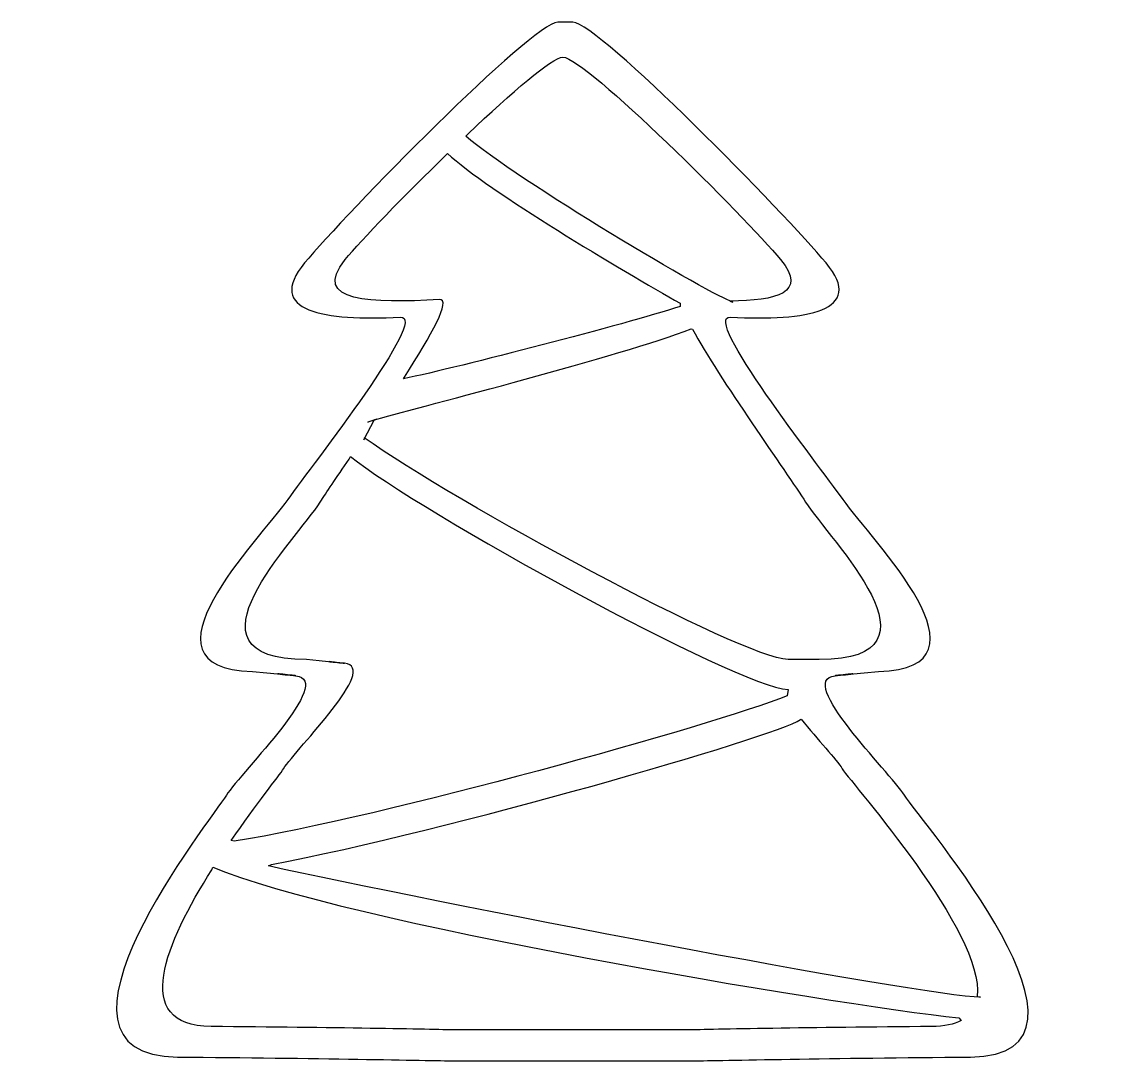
# Model space of a CAD drawing. Header units: centimetres. Extents: x -10.6 to 10.7, y -10 to 10.
import ezdxf

# ---------------------------------------------------------------- set-up
doc = ezdxf.new("R2010")
doc.units = ezdxf.units.CM
doc.header["$MEASUREMENT"] = 0
doc.layers.add('Camada 1', color=7, linetype='Continuous')

msp = doc.modelspace()

# ---------------------------------------------------------------- linework, layer by layer
at = {"layer": 'Camada 1'}
for points, knots in [([(-2.29099, -10.04921), (-2.77864, -10.03881), (-4.98268, -9.99444), (-7.63187, -9.97515), (-7.63187, -9.97515), (-10.63947, -9.95343), (-6.98372, -5.37508), (-6.69011, -4.91068), (-6.69011, -4.91068), (-6.3965, -4.44644), (-4.57741, -2.68045), (-5.34968, -2.59618), (-5.34968, -2.59618), (-6.12205, -2.51188), (-5.34968, -2.59618), (-5.34968, -2.59618), (-5.34968, -2.59618), (-5.34968, -2.59618), (-5.34968, -2.59618), (-6.18574, -2.51548), (-6.18574, -2.51548), (-8.55577, -2.45767), (-6.05728, 0.02912), (-5.50367, 0.81094), (-5.50367, 0.81094), (-5.00392, 1.51682), (-2.75322, 4.3743), (-3.3271, 4.3418), (-3.3271, 4.3418), (-4.79363, 4.25885), (-5.95571, 4.44912), (-5.17728, 5.3887), (-5.17728, 5.3887), (-4.39876, 6.32808), (-0.79003, 10.0205), (-0.27992, 10.04921), (-0.27992, 10.04921), (-0.27992, 10.04921), (0.01028, 10.04921), (0.01028, 10.04921), (0.01028, 10.04921), (0.52042, 10.0205), (4.12913, 6.32808), (4.90756, 5.38868), (4.90756, 5.38868), (5.68599, 4.44909), (4.52402, 4.25883), (3.05749, 4.34178), (3.05749, 4.34178), (2.4835, 4.37427), (4.73431, 1.5168), (5.23406, 0.81092), (5.23406, 0.81092), (5.78765, 0.0291), (8.28613, -2.45772), (5.9161, -2.5155), (5.9161, -2.5155), (5.08004, -2.5962), (5.08004, -2.5962), (5.08004, -2.5962), (5.08004, -2.5962), (5.08004, -2.5962), (5.85241, -2.5119), (5.08004, -2.5962), (5.08004, -2.5962), (4.30785, -2.68047), (6.12694, -4.44646), (6.42055, -4.9107), (6.42055, -4.9107), (6.71416, -5.3751), (10.70299, -9.95345), (7.69531, -9.97517), (7.69531, -9.97517), (5.04622, -9.99446), (2.84208, -10.03883), (2.35462, -10.04923), (2.35462, -10.04923), (2.35462, -10.04923), (-2.29099, -10.04923), (-2.29099, -10.04923), (-2.29099, -10.04923), (-2.29099, -10.04923), (-2.29099, -10.04921), (-2.29099, -10.04921)], [0, 0, 0, 0, 0.04545455, 0.04545455, 0.04545455, 0.04545455, 0.09090909, 0.09090909, 0.09090909, 0.09090909, 0.13636364, 0.13636364, 0.13636364, 0.13636364, 0.18181818, 0.18181818, 0.18181818, 0.18181818, 0.22727273, 0.22727273, 0.22727273, 0.22727273, 0.27272727, 0.27272727, 0.27272727, 0.27272727, 0.31818182, 0.31818182, 0.31818182, 0.31818182, 0.36363636, 0.36363636, 0.36363636, 0.36363636, 0.40909091, 0.40909091, 0.40909091, 0.40909091, 0.45454545, 0.45454545, 0.45454545, 0.45454545, 0.5, 0.5, 0.5, 0.5, 0.54545455, 0.54545455, 0.54545455, 0.54545455, 0.59090909, 0.59090909, 0.59090909, 0.59090909, 0.63636364, 0.63636364, 0.63636364, 0.63636364, 0.68181818, 0.68181818, 0.68181818, 0.68181818, 0.72727273, 0.72727273, 0.72727273, 0.72727273, 0.77272727, 0.77272727, 0.77272727, 0.77272727, 0.81818182, 0.81818182, 0.81818182, 0.81818182, 0.86363636, 0.86363636, 0.86363636, 0.86363636, 0.90909091, 0.90909091, 0.90909091, 0.90909091, 1, 1, 1, 1]), ([(-2.06218, 7.84279), (-1.11693, 7.01618), (2.75932, 4.71851), (3.10585, 4.63197), (3.10585, 4.63197), (3.10585, 4.63197), (3.04463, 4.65255), (3.04463, 4.65255), (3.04463, 4.65255), (3.94776, 4.65615), (4.55688, 4.81201), (4.02486, 5.45421), (4.02486, 5.45421), (3.33842, 6.28254), (0.2665, 9.34674), (-0.18316, 9.37206), (-0.18316, 9.37206), (-0.3929, 9.36034), (-1.17225, 8.68811), (-2.01416, 7.88984), (-2.01416, 7.88984), (-2.01416, 7.88984), (-2.06218, 7.84279), (-2.06218, 7.84279)], [0, 0, 0, 0, 0.14285714, 0.14285714, 0.14285714, 0.14285714, 0.28571429, 0.28571429, 0.28571429, 0.28571429, 0.42857143, 0.42857143, 0.42857143, 0.42857143, 0.57142857, 0.57142857, 0.57142857, 0.57142857, 0.71428571, 0.71428571, 0.71428571, 0.71428571, 1, 1, 1, 1]), ([(-3.26389, 3.14636), (-2.17439, 3.37837), (1.01281, 4.19948), (2.08218, 4.54601), (2.08218, 4.54601), (2.08218, 4.54601), (2.08406, 4.6097), (2.08406, 4.6097), (2.08406, 4.6097), (0.99617, 5.2279), (-1.64707, 6.7891), (-2.41282, 7.50781), (-2.41282, 7.50781), (-2.41282, 7.50781), (-2.42105, 7.49913), (-2.42105, 7.49913), (-2.42105, 7.49913), (-3.25756, 6.68652), (-4.07594, 5.83458), (-4.39119, 5.45424), (-4.39119, 5.45424), (-5.0776, 4.62575), (-3.86472, 4.60686), (-2.57162, 4.67996), (-2.57162, 4.67996), (-2.33394, 4.69356), (-2.72106, 4.00072), (-3.24858, 3.18186), (-3.24858, 3.18186), (-3.24858, 3.18186), (-3.26389, 3.14636), (-3.26389, 3.14636)], [0, 0, 0, 0, 0.11111111, 0.11111111, 0.11111111, 0.11111111, 0.22222222, 0.22222222, 0.22222222, 0.22222222, 0.33333333, 0.33333333, 0.33333333, 0.33333333, 0.44444444, 0.44444444, 0.44444444, 0.44444444, 0.55555556, 0.55555556, 0.55555556, 0.55555556, 0.66666667, 0.66666667, 0.66666667, 0.66666667, 0.77777778, 0.77777778, 0.77777778, 0.77777778, 1, 1, 1, 1]), ([(-3.82287, 2.35867), (-3.82287, 2.35867), (-4.03022, 1.96984), (-4.03022, 1.96984), (-4.03022, 1.96984), (-4.03022, 1.96984), (-4.02842, 2.00799), (-4.02842, 2.00799), (-4.02842, 2.00799), (-2.28206, 0.76421), (3.25778, -2.24122), (4.16996, -2.28469), (4.16996, -2.28469), (4.16996, -2.28469), (4.77419, -2.28525), (4.77419, -2.28525), (4.77419, -2.28525), (7.36224, -2.28469), (4.96199, 0.03681), (4.50852, 0.76251), (4.50852, 0.76251), (4.15599, 1.3265), (2.82548, 3.16429), (2.32515, 4.10859), (2.32515, 4.10859), (2.32515, 4.10859), (2.29946, 4.1137), (2.29946, 4.1137), (2.29946, 4.1137), (0.92548, 3.58694), (-2.86611, 2.62563), (-3.77725, 2.36525), (-3.77725, 2.36525), (-3.77725, 2.36525), (-3.82287, 2.35867), (-3.82287, 2.35867)], [0, 0, 0, 0, 0.1, 0.1, 0.1, 0.1, 0.2, 0.2, 0.2, 0.2, 0.3, 0.3, 0.3, 0.3, 0.4, 0.4, 0.4, 0.4, 0.5, 0.5, 0.5, 0.5, 0.6, 0.6, 0.6, 0.6, 0.7, 0.7, 0.7, 0.7, 0.8, 0.8, 0.8, 0.8, 1, 1, 1, 1]), ([(-3.77726, 2.36528), (-3.86531, 2.34014), (-3.92643, 2.32144), (-3.95588, 2.3103), (-3.95588, 2.3103), (-3.95588, 2.3103), (-3.77726, 2.36528), (-3.77726, 2.36528)], [0, 0, 0, 0, 0.33333333, 0.33333333, 0.33333333, 0.33333333, 1, 1, 1, 1]), ([(-3.82287, 2.35867), (-3.82287, 2.35867), (-3.82287, 2.35867), (-3.82287, 2.35867), (-3.82287, 2.35867), (-3.82287, 2.35867), (-3.82287, 2.35867), (-3.82287, 2.35867)], [0, 0, 0, 0, 0.33333333, 0.33333333, 0.33333333, 0.33333333, 1, 1, 1, 1]), ([(-6.53998, -5.7983), (-3.6601, -5.34089), (2.71059, -3.55712), (4.15144, -2.98596), (4.15144, -2.98596), (4.15144, -2.98596), (4.16996, -2.86505), (4.16996, -2.86505), (4.16996, -2.86505), (3.19881, -2.81877), (-2.98898, 0.58739), (-4.29181, 1.64752), (-4.29181, 1.64752), (-4.29181, 1.64752), (-4.3175, 1.59159), (-4.3175, 1.59159), (-4.3175, 1.59159), (-4.56153, 1.23562), (-4.76539, 0.93767), (-4.87484, 0.76254), (-4.87484, 0.76254), (-5.32839, 0.03684), (-7.72856, -2.28464), (-5.14059, -2.28522), (-5.14059, -2.28522), (-4.40335, -2.35642), (-4.40335, -2.35642), (-4.40335, -2.35642), (-4.40335, -2.35642), (-4.40335, -2.35642), (-5.08436, -2.28218), (-4.40335, -2.35642), (-4.40335, -2.35642), (-3.72242, -2.43069), (-5.3264, -3.98789), (-5.58524, -4.39715), (-5.58524, -4.39715), (-5.66837, -4.52846), (-6.11475, -5.08676), (-6.59521, -5.78529), (-6.59521, -5.78529), (-6.59521, -5.78529), (-6.53998, -5.7983), (-6.53998, -5.7983)], [0, 0, 0, 0, 0.08333333, 0.08333333, 0.08333333, 0.08333333, 0.16666667, 0.16666667, 0.16666667, 0.16666667, 0.25, 0.25, 0.25, 0.25, 0.33333333, 0.33333333, 0.33333333, 0.33333333, 0.41666667, 0.41666667, 0.41666667, 0.41666667, 0.5, 0.5, 0.5, 0.5, 0.58333333, 0.58333333, 0.58333333, 0.58333333, 0.66666667, 0.66666667, 0.66666667, 0.66666667, 0.75, 0.75, 0.75, 0.75, 0.83333333, 0.83333333, 0.83333333, 0.83333333, 1, 1, 1, 1]), ([(-5.87236, -6.27746), (-2.83785, -6.95048), (6.81169, -8.81434), (7.89428, -8.81434), (7.89428, -8.81434), (7.89428, -8.81434), (7.82856, -8.80167), (7.82856, -8.80167), (7.82856, -8.80167), (7.96913, -7.55543), (5.42072, -4.71627), (5.21895, -4.39715), (5.21895, -4.39715), (5.10708, -4.22049), (4.74471, -3.82994), (4.42369, -3.43698), (4.42369, -3.43698), (4.42369, -3.43698), (4.41178, -3.44547), (4.41178, -3.44547), (4.41178, -3.44547), (3.89976, -3.78686), (-2.41114, -5.59672), (-5.81635, -6.25042), (-5.81635, -6.25042), (-5.81635, -6.25042), (-5.87236, -6.27746), (-5.87236, -6.27746)], [0, 0, 0, 0, 0.125, 0.125, 0.125, 0.125, 0.25, 0.25, 0.25, 0.25, 0.375, 0.375, 0.375, 0.375, 0.5, 0.5, 0.5, 0.5, 0.625, 0.625, 0.625, 0.625, 0.75, 0.75, 0.75, 0.75, 1, 1, 1, 1]), ([(-6.97049, -6.35229), (-7.85481, -7.7491), (-8.56201, -9.37243), (-6.98163, -9.38378), (-6.98163, -9.38378), (-4.6457, -9.40079), (-2.70229, -9.44008), (-2.27244, -9.44916), (-2.27244, -9.44916), (-2.27244, -9.44916), (2.23921, -9.44916), (2.23921, -9.44916), (2.23921, -9.44916), (2.66905, -9.44008), (4.61244, -9.40079), (6.94848, -9.38378), (6.94848, -9.38378), (7.19258, -9.38209), (7.37925, -9.34184), (7.51678, -9.27004), (7.51678, -9.27004), (7.51678, -9.27004), (7.47257, -9.21562), (7.47257, -9.21562), (7.47257, -9.21562), (5.0334, -8.95905), (-4.52922, -7.3461), (-6.9531, -6.29748), (-6.9531, -6.29748), (-6.9531, -6.29748), (-6.97049, -6.35229), (-6.97049, -6.35229)], [0, 0, 0, 0, 0.11111111, 0.11111111, 0.11111111, 0.11111111, 0.22222222, 0.22222222, 0.22222222, 0.22222222, 0.33333333, 0.33333333, 0.33333333, 0.33333333, 0.44444444, 0.44444444, 0.44444444, 0.44444444, 0.55555556, 0.55555556, 0.55555556, 0.55555556, 0.66666667, 0.66666667, 0.66666667, 0.66666667, 0.77777778, 0.77777778, 0.77777778, 0.77777778, 1, 1, 1, 1])]:
    msp.add_open_spline(points, degree=3, knots=knots, dxfattribs=at)

doc.saveas('drawing.dxf')
